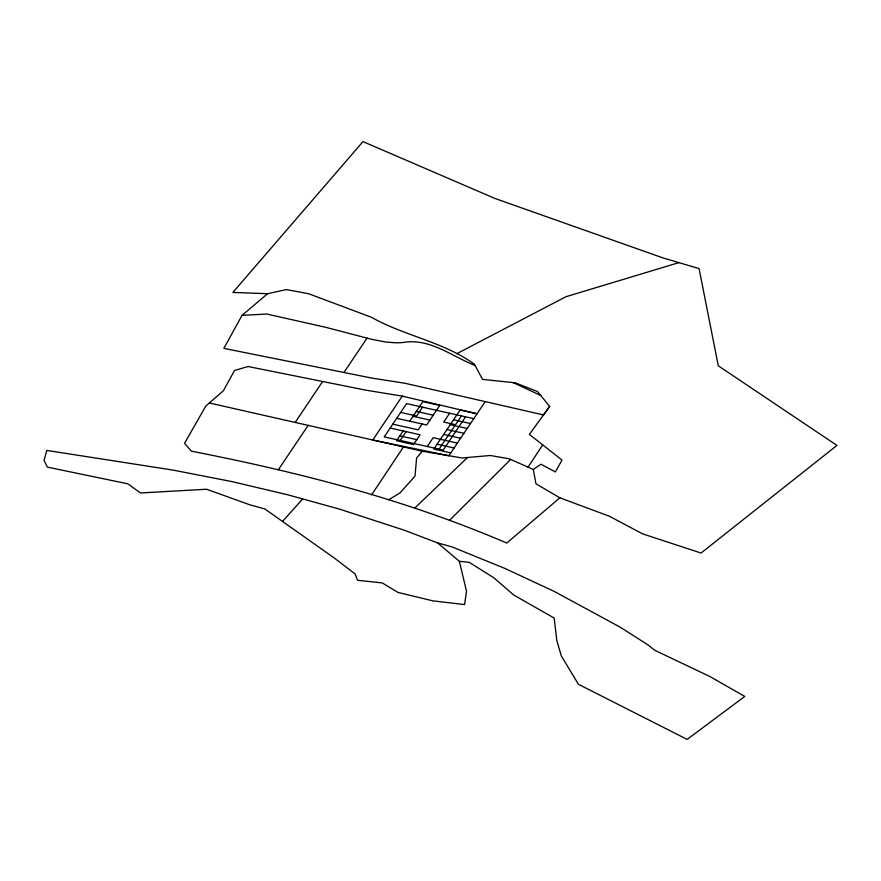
<?xml version="1.0" encoding="UTF-8"?>
<svg xmlns="http://www.w3.org/2000/svg" width="881" height="881" viewBox="0 0 881 881"><rect width="100%" height="100%" fill="white"/><g stroke="black" fill="none" stroke-linecap="round" stroke-linejoin="round"><path stroke-width="1.32" d="M242.033 315.365L267.593 293.703L286.391 289.585L308.658 293.747L371.408 317.259C404.467 335.969 443.374 341.707 474.43 364.26L482.557 379.392L515.231 382.817L537.553 391.549L549.656 406.449L543.5 414.929L404.775 383.213L372.3 378.18L223.862 348.38L242.033 315.365L266.756 314.021L326.466 327.501L371.573 339.306L385.933 342.059L393.994 342.676A31.958 18.457 0 0 0 406.912 341.949C431.899 339.625 453.01 356.816 475.101 365.516M528.06 467.161L542.696 444.872M371.65 494.803L403.465 446.964M295.157 422.428L322.644 381.495M278.385 469.705L308.163 425.369M343.953 372.487L367.014 338.15M450.775 452.889L433.837 449.09L460.113 409.984L477.039 413.773L402.254 396.131L372.773 440.015L448.87 455.73L484.935 402.044M403.157 430.974L396.582 440.753L413.519 444.542L420.083 434.762L390.162 428.056M409.72 421.195L422.858 401.648L439.784 405.436L426.657 424.994L396.725 418.288M400.183 440.445L406.108 431.624M422.539 407.165L416.614 415.986L400.668 412.418M422.12 423.97L418.178 429.84L392.783 424.157M427.274 446.513L433.199 437.692L457.338 443.11M449.629 413.233L443.705 422.054L455.521 424.697M439.09 449.156L461.446 415.876M465.575 416.801L443.22 450.081L384.237 436.877L406.593 403.597L473.758 418.662M549.656 406.449L529.371 434.399L561.99 460.058L555.404 471.963L540.923 464.199L533.302 469.485L509.207 458.792L490.376 455.499L462.184 457.977L422.285 451.237L209.337 402.98L205.824 406.031L184.525 443.33L191.441 451.193C298.956 472.15 405.921 499.692 506.762 543.048L559.864 497.82L609.311 516.211L642.601 533.864L701.045 553.037L836.95 445.423L718.268 365.78L699.085 268.584L663.052 257.946L494.858 198.423L362.972 141.599L232.881 292.437L267.593 293.703M422.285 451.237L416.614 457.966L415.006 476.158L399.952 492.942L388.741 499.747M437.56 542.894L459.375 561.318L469.199 562.309L493.944 577.87L513.656 594.972L554.182 618.077L556.825 640.597L561.318 655.871L578.399 684.262L687.147 739.401L744.775 696.431L709.767 676.454L654.726 650.288L648.064 644.936L620.268 627.217L554.061 591.327L504.989 568.476L452.041 546.903L437.56 542.894L404.148 530.175L339.603 509.152L287.999 494.858L231.901 481.588L173.238 470.135L46.781 450.422L44.05 460.356L47.387 467.128L127.8 483.823L140.542 492.986L206.517 489.23L249.852 504.802L264.873 508.965L282.515 521.453L302.657 498.921M449.53 520.341L510.65 459.43M414.709 508.139L467.492 457.514M209.337 402.98L223.4 390.724L234.555 370.46L248.079 366.518L365.89 390.173L402.254 396.131M456.622 353.788L565.91 296.743L678.899 262.626M515.231 382.817L513.183 382.596L540.747 395.481M416.284 411.416L433.221 415.215M453.539 419.763L470.476 423.552M413.002 416.306L429.939 420.105M450.257 424.653L467.194 428.441M446.975 429.543L463.913 433.331M443.694 434.432L460.62 438.22M399.875 435.864L416.801 439.652M437.119 444.2L454.056 448M559.864 497.82L535.945 483.79L533.302 469.485M282.515 521.453L334.207 557.948L355.153 573.994L357.532 580.282L382.222 582.903L397.959 592.406L432.802 600.842L464.595 604.586L466.512 591.239L459.375 561.318"/></g></svg>
